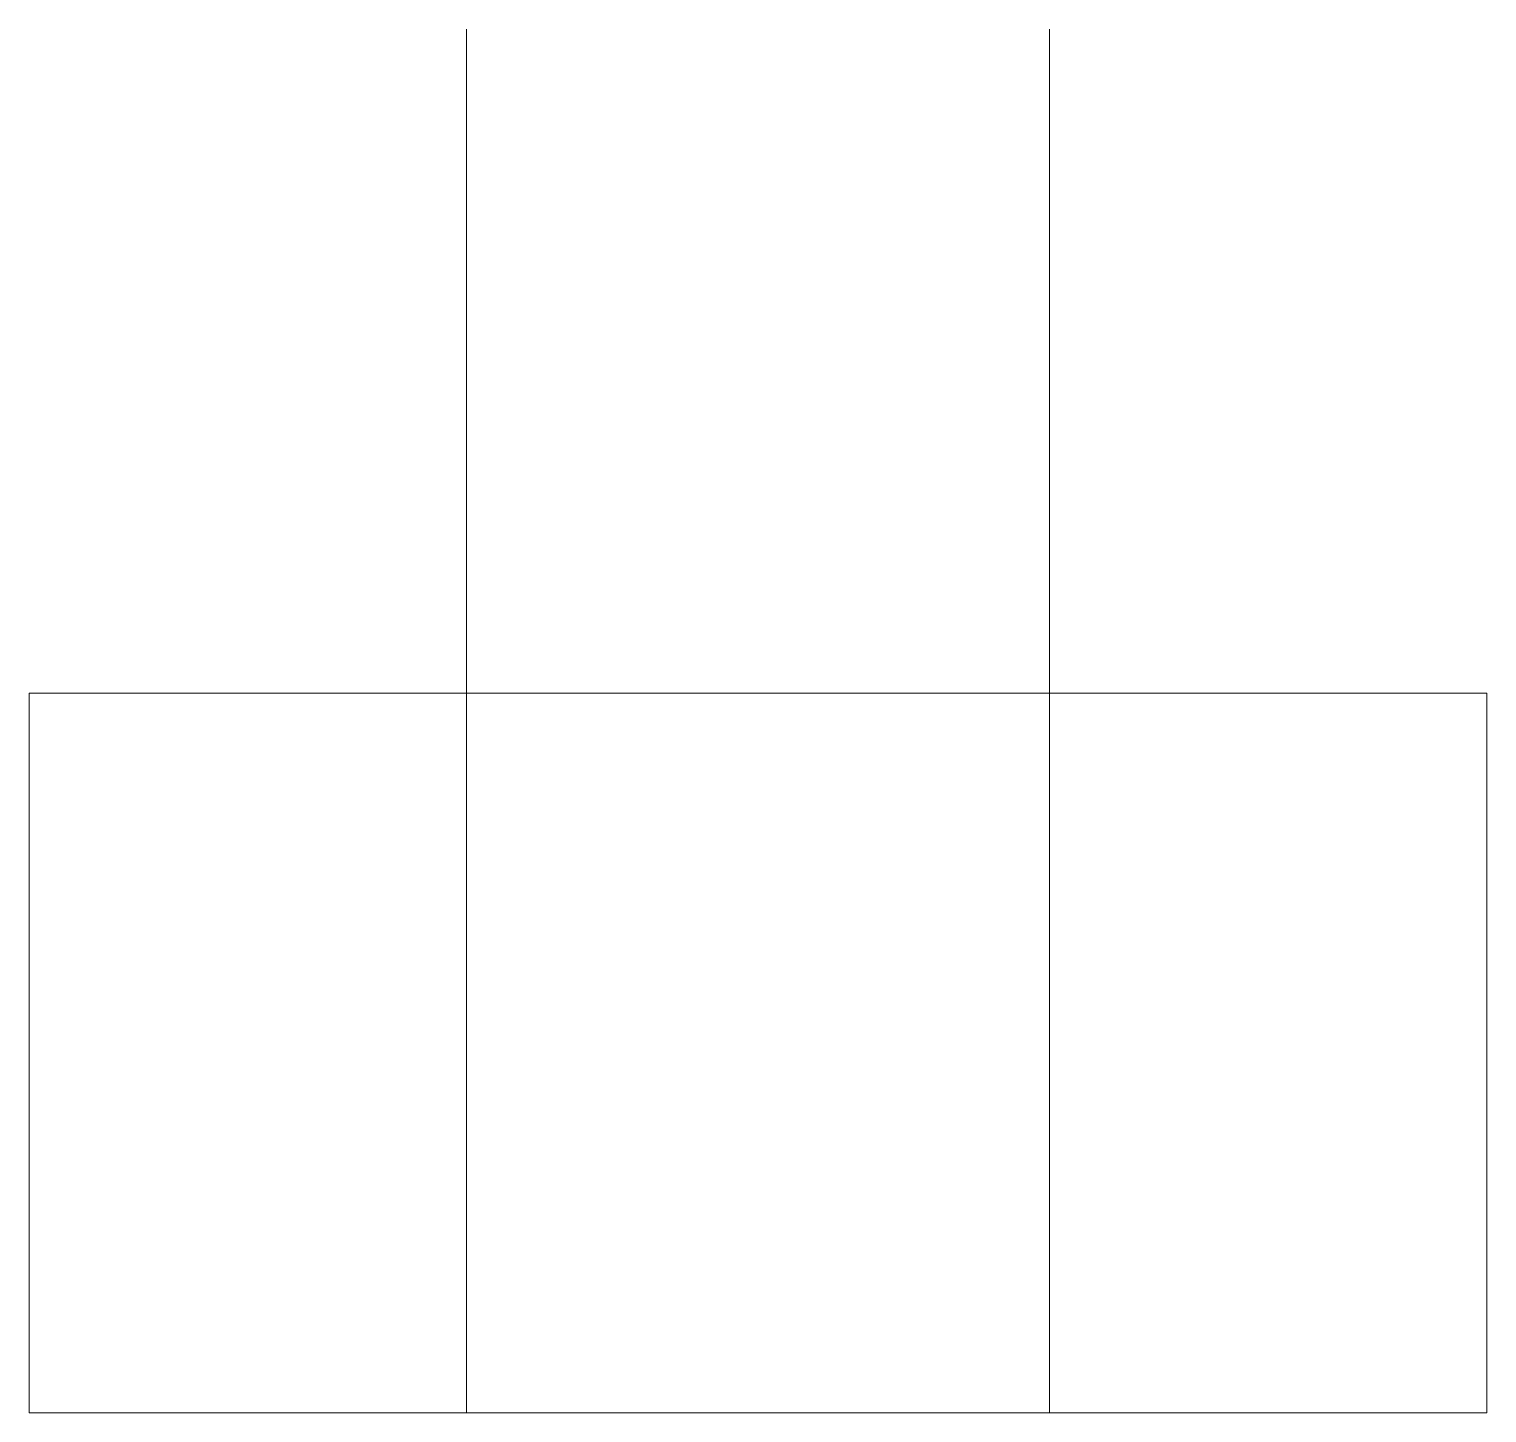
# Model space of a CAD drawing. Header units: inches. Extents: x 207.05 to 210.98, y -436.5 to -432.77.
import ezdxf

# ---------------------------------------------------------------- set-up
doc = ezdxf.new("R2010")
doc.units = ezdxf.units.IN
doc.header["$MEASUREMENT"] = 0
doc.layers.add('E301-Electrical-attic', color=7, linetype='Continuous', lineweight=9)

msp = doc.modelspace()

# ---------------------------------------------------------------- linework, layer by layer
at = {"layer": 'E301-Electrical-attic'}
for p, q in [((208.2299, -432.7746), (208.2299, -436.4994)), ((208.2299, -432.7746), (208.2299, -436.4994)), ((209.7988, -432.7746), (209.7988, -436.4994)), ((207.0532, -436.4994), (207.0532, -434.5619)), ((207.0532, -434.5619), (207.0532, -436.4994)), ((207.0532, -434.5619), (210.9755, -434.5619)), ((210.9755, -436.4994), (210.9755, -434.5619)), ((207.0532, -436.4994), (210.9755, -436.4994))]:
    msp.add_line(p, q, dxfattribs=at)

doc.saveas('drawing.dxf')
